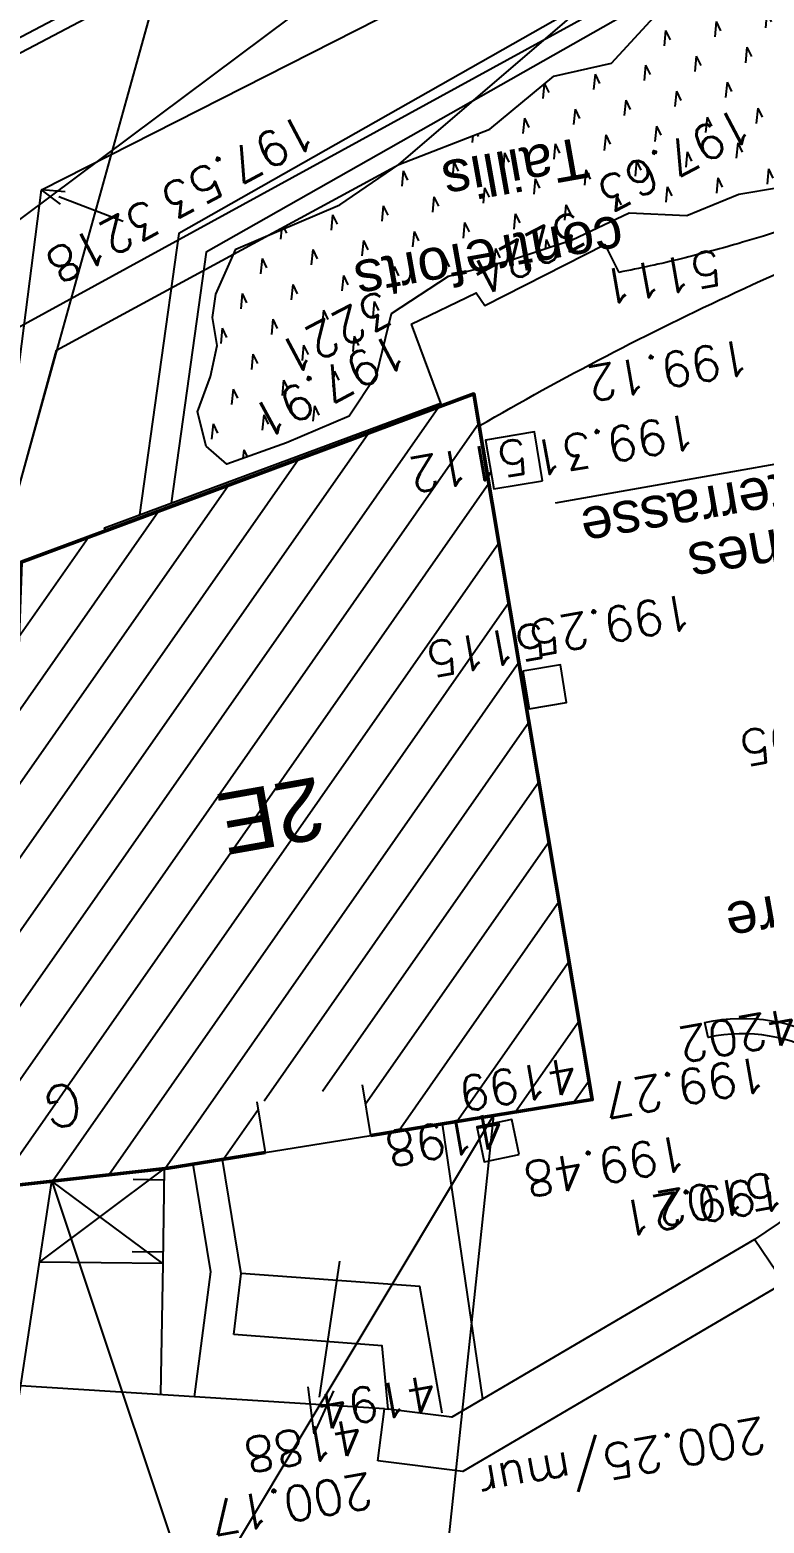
# Model space of a CAD drawing. Extents: x -2313930 to 3286427, y -3858277 to 2572692.
# Drawn here: x -225 to 489, y 7407 to 8860 of the extents above; entities that cross this region are included whole.
import ezdxf
from ezdxf.enums import TextEntityAlignment as Align
from ezdxf.lldxf.tags import DXFTag

# ---------------------------------------------------------------- set-up
doc = ezdxf.new("R2010")
doc.units = 0
for name, color, linetype, lineweight in [('_GAZELEC-RESERVATION 2', 132, 'Continuous', 18), ('Fond topo - BAT', 252, 'Continuous', 50), ('Fond topo - P', 252, 'Continuous', 50)]:
    doc.layers.add(name, color=color, linetype=linetype, lineweight=lineweight)
for name, color, linetype in [('EDF_SSL', 252, 'Texte-Electricite'), ('Fond topo - AFF', 252, 'Continuous'), ('Fond topo - ASS', 252, 'Continuous'), ('Fond topo - BAT_ANN', 252, 'Continuous'), ('Fond topo - BAT_DES', 252, 'Continuous'), ('Fond topo - BAT_HAC', 252, 'Continuous'), ('Fond topo - BAT_TXT', 252, 'Continuous'), ('Fond topo - CLO_MUR', 252, 'Continuous'), ('Fond topo - GAZ_TXT', 252, 'Continuous'), ('Fond topo - VEG', 252, 'Continuous'), ('Fond topo - VEG_TXT', 252, 'Continuous'), ('Fond topo - VOI_NOM', 252, 'Continuous'), ('Fond topo - Z_500', 252, 'Continuous'), ('GAZ_SSL', 252, 'Texte-GAZ'), ('prlm-VRD', 2, 'Continuous'), ('SA - EBC', 252, 'Continuous'), ('UNITAIRE SSL', 252, 'UNITAIRE')]:
    doc.layers.add(name, color=color, linetype=linetype)
for name, color, linetype, plot in [('Fond topo - N', 252, 'Continuous', False), ('Fond topo - NCACHE', 252, 'Continuous', False), ('Fond topo - ZCACHE', 252, 'Continuous', False)]:
    doc.layers.add(name, color=color, linetype=linetype, plot=plot)
doc.styles.add('2000_ARIAL', font='arial.ttf', dxfattribs={"height": 0.400000006})
doc.styles.add('Lignes', font='arial.ttf', dxfattribs={"height": 0.35})
doc.styles.add('SIMPLEX', font='simplex_.ttf', dxfattribs={"height": 1.25})
doc.styles.add('TP-C_Autocad_Standard', font='simplex_.ttf', dxfattribs={"height": 1})
tags = doc.linetypes.add('L16', pattern=[0.37500001490116125, 0.300000011920929, -0.07500000298023224]).pattern_tags.tags
tags[6:7] = [DXFTag(74, 4), DXFTag(75, 0), DXFTag(340, '0'), DXFTag(46, 0.0), DXFTag(50, 0.0), DXFTag(44, 0.0), DXFTag(45, 0.0)]
tags[4:5] = [DXFTag(74, 4), DXFTag(75, 0), DXFTag(340, '0'), DXFTag(46, 0.0), DXFTag(50, 0.0), DXFTag(44, 0.0), DXFTag(45, 0.0)]
tags = doc.linetypes.add('L8', pattern=[0.22500000894069674, 0.1500000059604645, -0.07500000298023224]).pattern_tags.tags
tags[6:7] = [DXFTag(74, 4), DXFTag(75, 0), DXFTag(340, '0'), DXFTag(46, 0.0), DXFTag(50, 0.0), DXFTag(44, 0.0), DXFTag(45, 0.0)]
tags[4:5] = [DXFTag(74, 4), DXFTag(75, 0), DXFTag(340, '0'), DXFTag(46, 0.0), DXFTag(50, 0.0), DXFTag(44, 0.0), DXFTag(45, 0.0)]
tags = doc.linetypes.add('Texte-BT', pattern='A,5,-0.25,["BT",Lignes,S=1,R=0,X=0,Y=-0.18],-1.25', length=6.5).pattern_tags.tags
tags[15:16] = [DXFTag(74, 4), DXFTag(75, 0), DXFTag(340, '0'), DXFTag(46, 0.0), DXFTag(50, 0.0), DXFTag(44, 0.0), DXFTag(45, 0.0)]
tags[4:5] = [DXFTag(74, 4), DXFTag(75, 0), DXFTag(340, '0'), DXFTag(46, 0.0), DXFTag(50, 0.0), DXFTag(44, 0.0), DXFTag(45, 0.0)]
tags = doc.linetypes.add('Texte-Electricite', pattern='A,5,-0.25,["ELEC",Lignes,S=1,R=0,X=0,Y=-0.18],-1.25', length=6.5).pattern_tags.tags
tags[15:16] = [DXFTag(74, 4), DXFTag(75, 0), DXFTag(340, '0'), DXFTag(46, 0.0), DXFTag(50, 0.0), DXFTag(44, 0.0), DXFTag(45, 0.0)]
tags[4:5] = [DXFTag(74, 4), DXFTag(75, 0), DXFTag(340, '0'), DXFTag(46, 0.0), DXFTag(50, 0.0), DXFTag(44, 0.0), DXFTag(45, 0.0)]
tags = doc.linetypes.add('Texte-GAZ', pattern='A,5,-0.25,["GAZ",Lignes,S=1,R=0,X=0,Y=-0.18],-1.25', length=6.5).pattern_tags.tags
tags[15:16] = [DXFTag(74, 4), DXFTag(75, 0), DXFTag(340, '0'), DXFTag(46, 0.0), DXFTag(50, 0.0), DXFTag(44, 0.0), DXFTag(45, 0.0)]
tags[4:5] = [DXFTag(74, 4), DXFTag(75, 0), DXFTag(340, '0'), DXFTag(46, 0.0), DXFTag(50, 0.0), DXFTag(44, 0.0), DXFTag(45, 0.0)]
tags = doc.linetypes.add('Texte-MT', pattern='A,5,-0.25,["MT",Lignes,S=1,R=0,X=0,Y=-0.18],-1.25', length=6.5).pattern_tags.tags
tags[15:16] = [DXFTag(74, 4), DXFTag(75, 0), DXFTag(340, '0'), DXFTag(46, 0.0), DXFTag(50, 0.0), DXFTag(44, 0.0), DXFTag(45, 0.0)]
tags[4:5] = [DXFTag(74, 4), DXFTag(75, 0), DXFTag(340, '0'), DXFTag(46, 0.0), DXFTag(50, 0.0), DXFTag(44, 0.0), DXFTag(45, 0.0)]
tags = doc.linetypes.add('UNITAIRE', pattern='A,0.25,-0.2000000029802322,0,-0.2000000029802322,0.25,-0.300000011920929,["UNI",TP-C_Autocad_Standard,S=0.1500000059604645,R=0,X=-0.1,Y=-0.05],-0.449999988079071', length=1.650000095367432).pattern_tags.tags
tags[23:24] = [DXFTag(74, 4), DXFTag(75, 0), DXFTag(340, '0'), DXFTag(46, 0.0), DXFTag(50, 0.0), DXFTag(44, 0.0), DXFTag(45, 0.0)]
tags[12:13] = [DXFTag(74, 4), DXFTag(75, 0), DXFTag(340, '0'), DXFTag(46, 0.0), DXFTag(50, 0.0), DXFTag(44, 0.0), DXFTag(45, 0.0)]
tags[10:11] = [DXFTag(74, 4), DXFTag(75, 0), DXFTag(340, '0'), DXFTag(46, 0.0), DXFTag(50, 0.0), DXFTag(44, 0.0), DXFTag(45, 0.0)]
tags[8:9] = [DXFTag(74, 4), DXFTag(75, 0), DXFTag(340, '0'), DXFTag(46, 0.0), DXFTag(50, 0.0), DXFTag(44, 0.0), DXFTag(45, 0.0)]
tags[6:7] = [DXFTag(74, 4), DXFTag(75, 0), DXFTag(340, '0'), DXFTag(46, 0.0), DXFTag(50, 0.0), DXFTag(44, 0.0), DXFTag(45, 0.0)]
tags[4:5] = [DXFTag(74, 4), DXFTag(75, 0), DXFTag(340, '0'), DXFTag(46, 0.0), DXFTag(50, 0.0), DXFTag(44, 0.0), DXFTag(45, 0.0)]

# ---------------------------------------------------------------- blocks, each defined once
blk = doc.blocks.new('AFF03')
at = {"ltscale": 2, "flags": 128}
blk.add_lwpolyline([(-0.5, -0.5), (0.5, -0.5), (0.5, 0.5), (-0.5, 0.5)], close=True, dxfattribs=at)
blk = doc.blocks.new('ASS02')
at = {"ltscale": 2, "flags": 128}
blk.add_lwpolyline([(0.499143, -0.5), (0.499143, 0.4991430000000001), (-0.5000000000000001, 0.4991430000000001), (-0.5000000000000001, -0.5)], close=True, dxfattribs=at)
blk = doc.blocks.new('ESC01')
at = {"ltscale": 2}
for p, q in [((1.338104, 0), (0, 0)), ((1.257547, 0.126415), (1.7, 0)), ((1.257547, -0.126415), (1.7, 0))]:
    blk.add_line(p, q, dxfattribs=at)
blk = doc.blocks.new('GAZ99')
at = {"style": 'SIMPLEX'}
blk.add_text('G', height=0.4, dxfattribs=at).set_placement((0, 0), align=Align.MIDDLE_CENTER)
blk = doc.blocks.new('PTOPO')
at = {"layer": 'Fond topo - NCACHE', "style": 'SIMPLEX'}
blk.add_attdef('MAT', text='', height=0.34, dxfattribs=at).set_placement((0.09999999986030161, -0.09999999962747097), align=Align.TOP_LEFT)
at = {"layer": 'Fond topo - ZCACHE', "style": 'SIMPLEX'}
blk.add_attdef('ALT', (0.09999999986030161, 0.09999999962747097), '', height=0.34, dxfattribs=at)
blk = doc.blocks.new('A$C1F970F0F')
at = {"layer": 'Fond topo - BAT_HAC'}
h = blk.add_hatch(dxfattribs=at)
h.set_pattern_fill('ANSI31*128', color=256, scale=12.9999995, angle=-10.72360141139323, style=0, pattern_type=2)
h.set_pattern_definition([(235.0656205306617, (9737.541003631788, 14762.77745620973), (33.8375912645085, -23.63562800874848), [])])
h.paths.add_polyline_path([(327.3282644802343, 7983.70008715122), (111.917576389003, 7948.772934319565), (103.9149807936597, 7998.128364327358), (1.255686533589369, 7981.482965652841), (9.258282185780217, 7932.127535444707), (-84.79176967225408, 7916.878057794142), (-243.6985149581653, 7899.242162999744), (-250.9852206335183, 7901.904301147083), (-246.3701216350516, 7988.801617907898), (-227.8364820571812, 8506.661930298194), (212.291666205809, 8670.329434790467)])
at = {"layer": 'Fond topo - VEG'}
h = blk.add_hatch(dxfattribs=at)
h.set_pattern_fill('LANDE2', color=256, scale=10.0000001, angle=-10.72360141139323, style=0, pattern_type=2)
h.set_pattern_definition([(264.5415095306616, (9750.971630015794, 14785.74238767628), (40.34504237996252, -84.24534251883888), [15.00000015, -78.40770928407707]), (264.5415095306616, (9731.59970288858, 14751.83474161739), (40.34504237996252, -84.24534251883888), [15.00000015, -78.40770928407707]), (264.5415095306616, (9712.227775744037, 14717.927095467), (40.34504237996252, -84.24534251883888), [15.00000015, -78.40770928407707]), (295.5897315306617, (9750.971630015794, 14785.74238767628), (49.23041195806751, 8.738798001327783), [10.0000001, -83.4077093340771]), (295.5897315306617, (9731.59970288858, 14751.83474161739), (49.23041195806751, 8.738798001327783), [10.0000001, -83.4077093340771]), (295.5897315306617, (9712.227775744037, 14717.927095467), (49.23041195806751, 8.738798001327783), [10.0000001, -83.4077093340771])])
h.paths.add_polyline_path([(402.3112610946278, 9053.760915252773), (467.0090992471012, 9087.424570366396), (507.8056451401558, 9101.086619201697), (553.8528710058147, 9091.750365369368), (582.6202307905187, 9071.175482231103), (595.4504581813117, 9028.510636241828), (609.5685951733576, 8998.331373440706), (631.7508805482298, 8965.497906214076), (652.8560764352111, 8945.31390825935), (650.2520582392016, 8913.917405658818), (632.9173511627416, 8889.82828364506), (589.0886175481537, 8876.795382116374), (546.9134431486123, 8877.480258685993), (469.8051911543507, 8864.37661047986), (419.153954237222, 8843.712231938292), (363.2524606420443, 8846.046328226019), (307.7425982917389, 8819.850155145812), (248.6620034991754, 8800.607864193345), (187.2800634416283, 8784.45912606413), (131.764137503774, 8748.171514346303), (117.2591372061879, 8688.39747468704), (91.01025159923552, 8648.718062970176), (30.20320767611634, 8622.748982781495), (-28.00976444200933, 8601.90972020209), (-48.04644723036586, 8619.365020503119), (-56.33789107739494, 8652.913243093468), (-43.74262154196617, 8687.250659616431), (-37.43992015670779, 8717.55282372527), (-41.69477333234227, 8744.81355041717), (-38.71674939766763, 8767.521436884825), (-19.03399232742504, 8811.288349233151), (81.96673904075237, 8854.314429886274), (139.2306060843939, 8893.662518143177), (227.7466465265452, 8928.052230497406), (289.8968977148595, 8979.357371094735), (346.0182111578333, 8992.237727327)])
at = {"layer": 'SA - EBC'}
h = blk.add_hatch(dxfattribs=at)
h.set_pattern_fill('_USER', color=256, scale=74.99999999999999, angle=-325.7236014113932, style=0, pattern_type=0)
h.set_pattern_definition([(34.27639858860678, (-277130161.1279894, -473864756.7787022), (-42.238928459823, 61.97477650275113), [])])
edge = h.paths.add_edge_path()
edge.add_line((5801.470568619522, -3162.013069131843), (4083.559282644929, -3271.123614088357))
edge.add_line((4083.559282644929, -3271.123614088356), (4014.481307725509, -3717.332461968055))
edge.add_line((4014.48130772551, -3717.332461968055), (3135.517961824245, -3810.19300101904))
edge.add_line((3135.517961824245, -3810.19300101904), (2274.245008604417, -3693.648081323564))
edge.add_line((2274.245008604417, -3693.648081323564), (1554.636776175834, -3420.099318784944))
edge.add_arc((2508.775769578408, -2315.674454232369), 1459.498372788833, 157.1868533427094, 229.1754823893534, ccw=False)
edge.add_arc((1966.013830892235, -2087.371785851423), 870.6752834691503, 94.3015183869224, 157.1868533106914, ccw=False)
edge.add_line((1900.708697991695, -1219.149067345796), (2859.239020416566, -1223.495634912559))
edge.add_arc((3100.860739749298, 1265.329539486049), 2500.526305395239, 264.4549516394795, 302.9422754293212)
edge.add_arc((4209.331858878893, -445.3369775435177), 462.1229708170858, 302.9422754305585, 376.8336969250394)
edge.add_arc((2214.122706379954, -1049.006753214115), 2546.655714682971, 16.8336969158998, 38.14703645440247)
edge.add_arc((3041.32627014761, -399.2990096244524), 1494.806919462396, 38.14703657403813, 72.97328584086019)
edge.add_line((3479.031970107599, 1029.988031775616), (2182.437305702805, 1414.38613606858))
edge.add_line((2182.437305702805, 1414.38613606858), (1056.590900019184, 1822.819186472099))
edge.add_arc((1766.412018482452, 3779.442320525911), 2081.398594438606, 212.7495497786225, 250.0603089288685, ccw=False)
edge.add_line((15.86575126143373, 2653.472571668582), (-104.0907319930869, 3091.26353710603))
edge.add_line((-104.0907319930869, 3091.26353710603), (-169.6986146466322, 3639.54836895815))
edge.add_line((-169.6986146466322, 3639.548368958149), (-35.58090533515337, 6158.014854826562))
edge.add_arc((-194.3533792400212, 7143.826589584332), 998.5156357593988, 279.1493507374978, 373.962283499627)
edge.add_arc((2392.201579171132, 7786.918955579627), 1666.786287877102, 172.6269749467245, 193.9622835974407, ccw=False)
edge.add_arc((-45.50651600643437, 8102.354993671941), 791.2455775503726, -7.373025019439765, 16.43829965925021)
edge.add_line((713.3969204091394, 8326.263765657093), (486.7428317772967, 9142.81155059313))
edge.add_line((486.7428317772967, 9142.811550593131), (1338.845530021721, 9564.23852196786))
edge.add_line((1338.845530021721, 9564.23852196786), (1632.623584095551, 8945.24637913095))
edge.add_line((1632.623584095551, 8945.246379130947), (1394.029444699765, 8829.874494032001))
edge.add_line((1394.029444699765, 8829.874494032001), (1731.997733793977, 8131.230781666551))
edge.add_arc((1233.216649704336, 7889.945865525577), 554.0766919865823, -19.640967550384175, 25.815335324856676, ccw=False)
edge.add_line((1755.055695752756, 7703.706797235046), (1558.214479468655, 6807.520788570679))
edge.add_line((1558.214479468655, 6807.52078857068), (1570.021725572625, 6609.158708993335))
edge.add_line((1570.021725572625, 6609.158708993335), (1852.913141606868, 5734.125706863067))
edge.add_line((1852.913141606869, 5734.125706863067), (2726.748207475315, 4020.986816292172))
edge.add_line((2726.748207475315, 4020.986816292172), (3802.352916265851, 4004.947770972833))
edge.add_arc((8355.58168857983, 5950.706307988518), 4951.552134169374, 203.138762427905, 230.8301436200186)
edge.add_arc((13583.66465597079, 12367.85935474512), 13228.79229856088, 230.8301435441083, 233.1638398044412)
edge.add_line((5652.622255943647, 1780.153648245416), (4998.697813068342, 1820.441475819727))
edge.add_line((4998.697813068342, 1820.441475819727), (4863.841220233488, 767.0816613875431))
edge.add_line((4863.841220233488, 767.0816613875434), (5595.355488733695, 631.185878681516))
edge.add_line((5595.355488733695, 631.1858786815158), (5852.747939948536, -2020.707044821664))
edge.add_line((5852.747939948536, -2020.707044821665), (5881.394298709887, -2966.563612924887))
edge.add_line((5881.394298709887, -2966.563612924887), (5801.470568619523, -3162.013069131842))
at = {"layer": 'EDF_SSL', "linetype": 'Texte-BT', "elevation": 9.999999999999998e-08, "flags": 128}
blk.add_lwpolyline([(-10355.65903211059, 43.80952892260893), (-10201.4030772041, 1251.685514822027), (-8720.280241838846, 5090.654580446419), (-8647.88838211094, 5140.669551381001), (-5813.541010319846, 5655.541528388557), (-5754.775129047494, 5632.363405789478), (-5714.151306698284, 5669.525972244278), (-2796.400100172239, 6190.043639552574), (-2733.176347276875, 6173.938624268192), (-2724.610103663505, 6234.621653891018), (-576.9868819294611, 8573.42365167172), (-522.7757441125186, 8575.296708000737), (1439.543237064798, 9649.961943709872), (1486.297190266059, 9780.607536286585), (3247.574149104787, 10693.56387743918), (3311.706751861017, 10686.95005152967), (3338.557006230488, 10734.01793882097), (5093.795445683761, 11622.80777854973), (5197.512327865115, 11601.77622754824)], dxfattribs=at)
at = {"layer": 'EDF_SSL', "linetype": 'Texte-MT', "elevation": 9.999999999999998e-08, "flags": 128}
blk.add_lwpolyline([(-10605.24755893916, -1087.243444949462), (-9871.024919901258, 5454.646601530631), (-9813.117681349795, 5614.486484857796), (-9256.616976485166, 5923.473242253717), (-8799.13613630993, 5646.609576042702), (-8267.576586649942, 5593.500203318741), (-5762.0770564726, 6081.872554389967), (-4183.597292868954, 6396.686264550111), (-3538.986020602817, 6692.687627343169), (-2824.138039855754, 6428.356494820026), (-615.9396546429546, 6802.884084155441), (-262.5046420332196, 8461.235250973023), (-193.4502564723132, 8712.902150223255), (139.2306060843939, 8893.662518143177), (555.9703724045021, 9251.5491897469), (1680.577767184984, 9828.549923444656)], dxfattribs=at)
at = {"layer": 'Fond topo - BAT', "ltscale": 2, "flags": 128}
blk.add_lwpolyline([(111.9175764236616, 7948.772934502576), (327.3282644802343, 7983.70008715122), (212.2916661489619, 8670.329434990808), (2.632434379380356, 8592.364861621802), (-227.8364820571812, 8506.661930298194), (-246.3701217265575, 7988.801617925226), (-250.9852206335183, 7901.904301147083), (-243.6985149581653, 7899.242162999744), (-84.79176967225408, 7916.878057794142), (9.25828222043856, 7932.127535627718)], dxfattribs=at)
at = {"layer": 'Fond topo - BAT_ANN', "ltscale": 2, "flags": 128}
for points in [[(-145.6619465023107, 8537.219623963563), (-146.7075802998218, 8540.031500570973), (1.586800547210942, 8595.176738046199), (179.8026997579741, 8661.448690339083)], [(1.255686533589369, 7981.482965652841), (9.258282185780217, 7932.127535444707), (111.917576389003, 7948.772934319565), (103.9149807936597, 7998.128364327358)], [(-340.8542018471107, 7013.701384476933), (231.4166734365224, 7968.148775199626)], [(181.3209898708769, 7960.026153218764), (220.7101829599671, 7692.279853313921)], [(-59.3678481239524, 7694.585577361362), (-43.60961232074578, 7816.266989632927), (-60.55996361686471, 7920.80705490801)], [(181.4502389591962, 7678.611514004223), (159.8462228071498, 7801.852250081251), (-14.02045649731008, 7814.657487255442), (-31.98306474184255, 7925.440574841004)], [(-88.76736036527063, 7916.436836090613), (-90.20084200716951, 7824.196359784674), (-210.1544786121542, 7825.424951698223)], [(-210.1544786468128, 7825.424951515211), (-88.76736036527063, 7916.436836090613)], [(-90.20084200716951, 7824.196359784674), (-198.1400144222559, 7904.298366774744)], [(-198.1400144222559, 7904.298366774744), (122.282900995564, 6942.842970544834)], [(-88.93828743887934, 7905.438162056206), (-118.9346654969947, 7905.904326745053)], [(-90.02991481986601, 7835.1950334184), (-120.0262928779814, 7835.661198107246)], [(-90.20084200716951, 7824.196359784674), (-92.43321358941307, 7696.653969636902)], [(-21.11780957623137, 7755.159848438672), (-14.02045649731008, 7814.657487255442)], [(128.9636794820087, 7682.570498232373), (123.137916474851, 7744.020453561128), (-21.11780957623137, 7755.159848438672)], [(125.4279320285634, 7683.025742422996), (-228.4733500002694, 7705.16391250473)]]:
    blk.add_lwpolyline(points, dxfattribs=at)
at = {"layer": 'Fond topo - BAT_ANN', "linetype": 'L16', "ltscale": 2, "flags": 128}
blk.add_lwpolyline([(231.4166734365224, 7968.148775199626), (122.282900995564, 6942.842970544834), (-340.8542018124522, 7013.701384659944)], dxfattribs=at)
at = {"layer": 'Fond topo - BAT_TXT', "ltscale": 2, "flags": 128}
blk.add_lwpolyline([(291.4840883573602, 8564.259580261063), (683.8468495523883, 8633.907157689704), (667.6161192759561, 8740.270807922263)], dxfattribs=at)
at = {"layer": 'Fond topo - CLO_MUR', "linetype": 'L16', "ltscale": 2, "flags": 128}
blk.add_lwpolyline([(5025.863311662313, 11428.88931358465), (4889.460420998565, 11695.94077227442, 0.4473470729667258), (4858.886594798165, 11703.98494727169), (4537.378986432597, 11534.53496351466), (3848.541729017476, 11170.01812326055), (2881.130925070296, 10658.77728242721), (2416.865636968988, 10414.71204952677), (1823.523044898893, 10101.29851431556), (833.3230814872522, 9578.303099459758), (307.6775940159844, 9300.014920130836), (-346.2211213998748, 8955.457983176035), (-348.5341102885664, 8954.134774798182)], format="xyb", dxfattribs=at)
at = {"layer": 'Fond topo - CLO_MUR', "ltscale": 2, "flags": 128}
for points in [[(5013.825255209256, 11422.77896469174), (4877.437909864564, 11689.79998837054, 0.4670975133110565), (4865.919644789434, 11692.43144885021), (4543.683351222046, 11522.59741292852), (3854.856025139035, 11158.0858281669), (2887.425667904645, 10646.83465197935), (2423.159229822375, 10402.76881448345), (1829.828384811742, 10089.36148399731), (839.627998774562, 9566.36584633135), (313.9825353927495, 9288.077672203526), (-339.9278280315693, 8943.514597832656), (-344.5537284656002, 8940.867922541265)], [(683.9696385643178, 8899.524383898452, -0.02128028314618147), (580.4550053925229, 8854.193911307604, -0.02128028314617755), (473.4617029592487, 8817.826834736996, -0.01164391607414323), (413.7169431145221, 8801.817698283721, -0.01164391607414144), (353.2916346947179, 8788.60744170513)], [(217.5035690292543, 8639.220679312979, -0.01153277436110533), (340.7339444674967, 8707.141614457098, -0.01153277436110653), (466.9652501989422, 8769.307813680987, -0.0115533932215109), (596.1617582009726, 8825.682282419493, -0.0115533932215109), (727.8245635271309, 8876.028326083544)], [(623.226572957115, 7934.336817863186, 0.3970092577604148), (439.9845187902147, 8044.169101524647), (436.7713415124429, 8058.820909910301, -0.3940040680040121), (637.1722809530651, 7940.115238034438)]]:
    blk.add_lwpolyline(points, format="xyb", dxfattribs=at)
for points in [[(543.336743348578, 9177.287630536717), (-74.74102844026606, 8826.507662397025), (-112.8269110303829, 8552.630477948744)], [(556.4510822363818, 9151.385572996543), (-47.98752176504945, 8808.346292235497), (-81.95120453282993, 8564.112020094672)], [(-93.45328552715591, 9073.242191819234), (-229.5991777643937, 8582.639166196475), (-266.6457452396749, 8513.441010924353)], [(151.2600182192846, 8738.204535075694), (214.3118974305942, 8768.612524185173), (222.8760907216686, 8756.39694305271), (339.5503084770028, 8815.660477212292), (353.2916346947179, 8788.60744170513)], [(151.2600182192846, 8738.204535075694), (180.8483335381559, 8658.636813640169)], [(-381.2521383326296, 6749.65676103315), (-340.2216383284203, 7017.835877759582), (-269.6854312959426, 7434.611889006173), (-198.1400144222559, 7904.298366774744)], [(519.1394249430053, 7870.65566873581), (719.2318304536994, 7574.472732733214), (822.4824991698953, 7421.637915772496), (500.4160095933172, 7239.963820554039), (384.3169772687958, 7074.850401696899), (188.4308500548716, 6810.802551008756), (0.5798629199462084, 6539.066643808767), (-88.58026027055757, 6326.214509946725), (-142.7078490926474, 6205.097443695904), (-55.41878287176155, 5822.905741660599), (56.86273404000667, 5466.869533712125), (18.71478529120554, 5454.838988762215), (-94.05395660041108, 5812.420150183839), (-184.6789873738051, 6209.218240743221), (-125.2918926080458, 6342.104091646322), (-34.69961089330423, 6558.375220360288), (155.9076240411105, 6834.098178715247), (351.8887674293962, 7098.274107906256), (474.2308859751139, 7272.26630274395), (763.6296702608437, 7435.512911793719), (685.2580226707453, 7551.52103603315), (485.1656171253927, 7847.703971852735)], [(519.1394249430053, 7870.65566873581), (485.1656171253927, 7847.703971852735)], [(485.1656171253927, 7847.703971852735), (190.6709637383185, 7674.625388349246), (128.9636794820087, 7682.570498232373)], [(513.7716876868157, 7805.360386042954), (201.4666533479945, 7621.814395288339), (118.9079359694554, 7632.386889236196)], [(118.9079359694554, 7632.386889236196), (125.427932063222, 7683.025742606007), (128.9636794820087, 7682.570498232373)]]:
    blk.add_lwpolyline(points, dxfattribs=at)
at = {"layer": 'Fond topo - VEG', "linetype": 'L8', "ltscale": 2, "flags": 128}
blk.add_lwpolyline([(402.3112610946278, 9053.760915252773), (467.0090992471012, 9087.424570366396), (507.8056451401558, 9101.086619201697), (553.8528710058147, 9091.750365369368), (582.6202307905187, 9071.175482231103), (595.4504581813117, 9028.510636241828), (609.5685951733576, 8998.331373440706), (631.7508805482298, 8965.497906214076), (652.8560764352111, 8945.31390825935), (650.2520582392016, 8913.917405658818), (632.9173511627416, 8889.82828364506), (589.0886175481537, 8876.795382116374), (546.9134431486123, 8877.480258685993), (469.8051911543507, 8864.37661047986), (419.153954237222, 8843.712231938292), (363.2524606420443, 8846.046328226019), (307.7425982917389, 8819.850155145812), (248.6620034991754, 8800.607864193345), (187.2800634416283, 8784.45912606413), (131.764137503774, 8748.171514346303), (117.2591372061879, 8688.39747468704), (91.01025159923552, 8648.718062970176), (30.20320767611634, 8622.748982781495), (-28.00976444200933, 8601.90972020209), (-48.04644723036586, 8619.365020503119), (-56.33789107739494, 8652.913243093468), (-43.74262154196617, 8687.250659616431), (-37.43992015670779, 8717.55282372527), (-41.69477333234227, 8744.81355041717), (-38.71674939766763, 8767.521436884825), (-19.03399232742504, 8811.288349233151), (81.96673904075237, 8854.314429886274), (139.2306060843939, 8893.662518143177), (227.7466465265452, 8928.052230497406), (289.8968977148595, 8979.357371094735), (346.0182111578333, 8992.237727327)], close=True, dxfattribs=at)
at = {"layer": 'GAZ_SSL', "linetype": 'Texte-GAZ', "elevation": 9.999999999999998e-08, "flags": 128}
blk.add_lwpolyline([(-10544.31541955609, 4849.463266287231), (-2844.361894995576, 6215.21841119217), (-619.059840477988, 6565.404650589751), (-558.7307695276991, 6580.824982418972), (-429.4804532838041, 7139.21704900553), (-208.0795472043819, 8868.909145672174), (360.6838398219811, 9157.908141542406), (425.0188701159018, 9327.634198507636), (4535.248673246207, 11485.07622468802), (4713.322312771974, 11477.46920417039), (5559.734467376861, 11914.17321717021), (6091.203610633145, 12178.61605624058), (6292.964946063797, 12126.43026770143), (6627.254129528154, 11179.86214373141), (7472.768662736402, 9124.4680223983), (7947.08689338462, 9062.48922912452), (8070.821797205262, 8793.497098507169), (8796.806101210752, 9110.108422938276), (9553.586430744355, 9252.290517349746)], dxfattribs=at)
at = {"layer": 'UNITAIRE SSL', "ltscale": 2, "elevation": 9.999999999999998e-08, "flags": 128}
blk.add_lwpolyline([(-11203.91773647134, 7315.685859797379), (-9597.069181515135, 5578.000029566199), (-4253.21502402568, 6800.480356718023), (-825.2436658591316, 8394.239986691146), (171.1164741383718, 9139.45160219944), (980.7416491537941, 9531.509848289672), (2024.282900487725, 10089.44453603433), (2846.979589107878, 10509.95143402664), (3831.564375096907, 11032.01955007647), (4688.744355396339, 11539.16604167907), (5726.983094904664, 12644.47229064644), (4820.214794965383, 13573.50486951124)], dxfattribs=at)
at = {"layer": 'Fond topo - AFF', "ltscale": 2, "zscale": 99.99999999999997}
for p, xscale, yscale, rotation in [((251.2790712272899, 8605.68126191469), 48.20000003984349, 48.20000003984349, 99.51089751777258), ((281.1066139293021, 8385.3086704863), 36.99999996990871, 36.99999996990871, 279.5108975082712)]:
    blk.add_blockref('AFF03', p, dxfattribs=dict(at, xscale=xscale, yscale=yscale, rotation=rotation))
at = {"layer": 'Fond topo - ASS', "ltscale": 2, "xscale": 34.7161328151003, "yscale": 34.7161328151003, "zscale": 99.99999999999997, "rotation": 11.82734061587158}
blk.add_blockref('ASS02', (235.702588679603, 7943.723509629266), dxfattribs=at)
at = {"layer": 'Fond topo - BAT_ANN', "ltscale": 2}
for p, xscale, yscale, zscale, rotation in [((-128.6971795730158, 8838.520994866261), 49.99999999999999, 49.99999999999999, 99.99999999999997, 159.0527885911973), ((82.02918002134925, 7826.614555397102), 100, 100, 100, 261.4545427626613)]:
    blk.add_blockref('ESC01', p, dxfattribs=dict(at, xscale=xscale, yscale=yscale, zscale=zscale, rotation=rotation))
at = {"layer": 'Fond topo - GAZ_TXT', "ltscale": 2, "xscale": 99.99999999999994, "yscale": 99.99999999999994, "zscale": 99.99999999999994, "rotation": 190.0656205306617}
blk.add_blockref('GAZ99', (-187.2748439166494, 7977.901001821346), dxfattribs=at)
at = {"layer": 'Fond topo - P', "ltscale": 2}
ref = blk.add_blockref('PTOPO', (-74.74102844026606, 8826.507662397025), dxfattribs=dict(at, xscale=100, yscale=100, zscale=100, rotation=207.9012065905921))
ref.add_attrib('MAT', '3218', dxfattribs={"layer": 'Fond topo - N', "color": 0, "ltscale": 2, "height": 33.99999999999999, "rotation": 207.9012065596845, "style": 'SIMPLEX'}).set_placement((-88.2580704030172, 8830.665735978939), align=Align.TOP_LEFT)
ref.add_attrib('ALT', '197.53', (46.55202995541049, 8944.387146319483), dxfattribs={"layer": 'Fond topo - Z_500', "color": 0, "ltscale": 2, "height": 33.99999999999999, "rotation": 207.9012065596845, "style": 'SIMPLEX'})
ref = blk.add_blockref('PTOPO', (339.5503084770028, 8815.660477212292), dxfattribs=dict(at, xscale=100, yscale=100, zscale=100, rotation=207.9012065905921))
ref.add_attrib('MAT', '3224', dxfattribs={"layer": 'Fond topo - N', "color": 0, "ltscale": 2, "height": 33.99999999999999, "rotation": 207.9012065596845, "style": 'SIMPLEX'}).set_placement((326.0332664740461, 8819.818550707032), align=Align.TOP_LEFT)
ref.add_attrib('ALT', '197.63', (470.766451759851, 8951.003886618244), dxfattribs={"layer": 'Fond topo - Z_500', "color": 0, "ltscale": 2, "height": 33.99999999999999, "rotation": 207.9012065596845, "style": 'SIMPLEX'})
ref = blk.add_blockref('PTOPO', (466.9652501989422, 8769.307813680987), dxfattribs=dict(at, xscale=99.99999999999994, yscale=99.99999999999994, zscale=99.99999999999994, rotation=190.0656205306617))
ref.add_attrib('MAT', '5111', dxfattribs={"layer": 'Fond topo - N', "color": 0, "ltscale": 2, "height": 33.99999999999999, "rotation": 190.0656204987762, "style": 'SIMPLEX'}).set_placement((455.3714083670422, 8777.406136431347), align=Align.TOP_LEFT)
ref.add_attrib('ALT', '199.12', (477.4817641410507, 8724.077329403155), dxfattribs={"layer": 'Fond topo - Z_500', "color": 0, "ltscale": 2, "height": 33.99999999999999, "rotation": 190.0656204987762, "style": 'SIMPLEX'})
ref = blk.add_blockref('PTOPO', (151.2600182192846, 8738.204535075694), dxfattribs=dict(at, xscale=100, yscale=100, zscale=100, rotation=207.9012065905921))
ref.add_attrib('MAT', '3221', dxfattribs={"layer": 'Fond topo - N', "color": 0, "ltscale": 2, "height": 33.99999999999999, "rotation": 207.9012065596845, "style": 'SIMPLEX'}).set_placement((137.7429762218753, 8742.362608474597), align=Align.TOP_LEFT)
ref.add_attrib('ALT', '197.91', (135.0210326141355, 8730.982595302696), dxfattribs={"layer": 'Fond topo - Z_500', "color": 0, "ltscale": 2, "height": 33.99999999999999, "rotation": 207.9012065596845, "style": 'SIMPLEX'})
ref = blk.add_blockref('PTOPO', (279.0299654297571, 8585.894703886712), dxfattribs=dict(at, xscale=99.99999999999994, yscale=99.99999999999994, zscale=99.99999999999994, rotation=190.0656205306617))
ref.add_attrib('MAT', '5112', dxfattribs={"layer": 'Fond topo - N', "color": 0, "ltscale": 2, "height": 33.99999999999999, "rotation": 190.0656204987762, "style": 'SIMPLEX'}).set_placement((267.4361235805279, 8593.993026545564), align=Align.TOP_LEFT)
ref.add_attrib('ALT', '199.31', (424.9115357587675, 8651.707056648143), dxfattribs={"layer": 'Fond topo - Z_500', "color": 0, "ltscale": 2, "height": 33.99999999999999, "rotation": 190.0656204987762, "style": 'SIMPLEX'})
ref = blk.add_blockref('PTOPO', (296.2954651852463, 8406.6112239111), dxfattribs=dict(at, xscale=99.99999999999994, yscale=99.99999999999994, zscale=99.99999999999994, rotation=190.0656205306617))
ref.add_attrib('MAT', '5115', dxfattribs={"layer": 'Fond topo - N', "color": 0, "ltscale": 2, "height": 33.99999999999999, "rotation": 190.0656204987762, "style": 'SIMPLEX'}).set_placement((284.7016233533466, 8414.70954666146), align=Align.TOP_LEFT)
ref.add_attrib('ALT', '199.25', (421.7105724632277, 8476.354968837897), dxfattribs={"layer": 'Fond topo - Z_500', "color": 0, "ltscale": 2, "height": 33.99999999999999, "rotation": 190.0656204987762, "style": 'SIMPLEX'})
ref = blk.add_blockref('PTOPO', (646.411734329092, 8333.501746760887), dxfattribs=dict(at, xscale=99.99999999999994, yscale=99.99999999999994, zscale=99.99999999999994, rotation=190.0656205306617))
ref.add_attrib('MAT', '5104', dxfattribs={"layer": 'Fond topo - N', "color": 0, "ltscale": 2, "height": 33.99999999999999, "rotation": 190.0656204987762, "style": 'SIMPLEX'}).set_placement((634.8178924971922, 8341.600069511245), align=Align.TOP_LEFT)
ref.add_attrib('ALT', '199.05', (626.3461175559728, 8369.39445968529), dxfattribs={"layer": 'Fond topo - Z_500', "color": 0, "ltscale": 2, "height": 33.99999999999999, "rotation": 190.0656204987762, "style": 'SIMPLEX'})
ref = blk.add_blockref('PTOPO', (540.7432164082546, 8031.636120547913), dxfattribs=dict(at, xscale=99.99999999999994, yscale=99.99999999999994, zscale=99.99999999999994, rotation=190.0656205306617))
ref.add_attrib('MAT', '4202', dxfattribs={"layer": 'Fond topo - N', "color": 0, "ltscale": 2, "height": 33.99999999999999, "rotation": 190.0656204987762, "style": 'SIMPLEX'}).set_placement((529.1493745416963, 8039.734443115261), align=Align.TOP_LEFT)
ref.add_attrib('ALT', '199.17', (710.2946101425774, 8101.8259107542), dxfattribs={"layer": 'Fond topo - Z_500', "color": 0, "ltscale": 2, "height": 33.99999999999999, "rotation": 190.0656204987762, "style": 'SIMPLEX'})
ref = blk.add_blockref('PTOPO', (327.3282644802343, 7983.70008715122), dxfattribs=dict(at, xscale=99.99999999999994, yscale=99.99999999999994, zscale=99.99999999999994, rotation=190.0656205306617))
ref.add_attrib('MAT', '4199', dxfattribs={"layer": 'Fond topo - N', "color": 0, "ltscale": 2, "height": 33.99999999999999, "rotation": 190.0656204987762, "style": 'SIMPLEX'}).set_placement((315.7344226483347, 7991.798409901579), align=Align.TOP_LEFT)
ref.add_attrib('ALT', '199.27', (493.3527963261631, 8026.333509728533), dxfattribs={"layer": 'Fond topo - Z_500', "color": 0, "ltscale": 2, "height": 33.99999999999999, "rotation": 190.0656204987762, "style": 'SIMPLEX'})
ref = blk.add_blockref('PTOPO', (256.2499016607023, 7930.291723553049), dxfattribs=dict(at, xscale=99.99999999999994, yscale=99.99999999999994, zscale=99.99999999999994, rotation=190.0656205306617))
ref.add_attrib('MAT', '4198', dxfattribs={"layer": 'Fond topo - N', "color": 0, "ltscale": 2, "height": 33.99999999999999, "rotation": 190.0656204987762, "style": 'SIMPLEX'}).set_placement((244.6560598516792, 7938.390046299076), align=Align.TOP_LEFT)
ref.add_attrib('ALT', '199.48', (416.3586889691094, 7949.739408838498), dxfattribs={"layer": 'Fond topo - Z_500', "color": 0, "ltscale": 2, "height": 33.99999999999999, "rotation": 190.0656204987762, "style": 'SIMPLEX'})
ref = blk.add_blockref('PTOPO', (519.4749931284331, 7871.682433923926), dxfattribs=dict(at, xscale=99.99999999999994, yscale=99.99999999999994, zscale=99.99999999999994, rotation=190.0656205306617))
ref.add_attrib('MAT', '5102', dxfattribs={"layer": 'Fond topo - N', "color": 0, "ltscale": 2, "height": 33.99999999999999, "rotation": 190.0656204987762, "style": 'SIMPLEX'}).set_placement((507.881151279204, 7879.780756582779), align=Align.TOP_LEFT)
ref.add_attrib('ALT', '199.21', (511.4561096074525, 7911.839677956723), dxfattribs={"layer": 'Fond topo - Z_500', "color": 0, "ltscale": 2, "height": 33.99999999999999, "rotation": 190.0656204987762, "style": 'SIMPLEX'})
ref = blk.add_blockref('PTOPO', (190.6709637383185, 7674.625388349246), dxfattribs=dict(at, xscale=99.99999999999999, yscale=99.99999999999999, zscale=99.99999999999999, rotation=190.0656205306616))
ref.add_attrib('MAT', '4194', dxfattribs={"layer": 'Fond topo - N', "color": 0, "ltscale": 2, "height": 33.99999999999999, "rotation": 190.0656204987762, "style": 'SIMPLEX'}).set_placement((179.0771219064188, 7682.723711099605), align=Align.TOP_LEFT)
ref.add_attrib('ALT', '200.25/mur', (493.1167037166905, 7675.010059747972), dxfattribs={"layer": 'Fond topo - Z_500', "color": 0, "ltscale": 2, "height": 33.99999999999999, "rotation": 190.0656204987762, "style": 'SIMPLEX'})
ref = blk.add_blockref('PTOPO', (118.9079359694554, 7632.386889236196), dxfattribs=dict(at, xscale=99.99999999999994, yscale=99.99999999999994, zscale=99.99999999999994, rotation=190.0656205306617))
ref.add_attrib('MAT', '4188', dxfattribs={"layer": 'Fond topo - N', "color": 0, "ltscale": 2, "height": 33.99999999999999, "rotation": 190.0656204987762, "style": 'SIMPLEX'}).set_placement((107.3140941375557, 7640.485211986555), align=Align.TOP_LEFT)
ref.add_attrib('ALT', '200.17', (110.8096132234286, 7620.793047427172), dxfattribs={"layer": 'Fond topo - Z_500', "color": 0, "ltscale": 2, "height": 33.99999999999999, "rotation": 190.0656204987762, "style": 'SIMPLEX'})
at = {"layer": 'Fond topo - BAT_DES', "style": '2000_ARIAL'}
blk.add_text('2E', height=60, rotation=190.0656205486628, dxfattribs=at).set_placement((60.3543115154082, 8298.217177993361))
at = {"layer": 'Fond topo - BAT_TXT', "style": '2000_ARIAL'}
for s, p in [('contreforts', (353.7052349534056, 8844.669417444877)), ('sous  terrasse', (659.1659688057698, 8619.439650734865)), ('niches', (577.2769391981286, 8551.749816094472)), ('supérieure', (714.5161906705789, 8220.006837932493))]:
    blk.add_text(s, height=39.99999999999999, rotation=190.0656205486628, dxfattribs=at).set_placement(p)
at = {"layer": 'Fond topo - VEG_TXT', "style": '2000_ARIAL'}
blk.add_text('Taillis', height=39.99999999999999, rotation=190.0656205035111, dxfattribs=at).set_placement((319.6180966856052, 8920.748659180012))
at = {"layer": 'Fond topo - VOI_NOM', "style": '2000_ARIAL'}
blk.add_text('Chemin  du  Grapillon', height=79.99999999999999, rotation=206.9576663054685, dxfattribs=at).set_placement((-227.7012478560271, 9319.725379095222))

msp = doc.modelspace()

# ---------------------------------------------------------------- linework, layer by layer
at = {"layer": '_GAZELEC-RESERVATION 2'}
msp.add_circle((486248.4803309143, -227485.9628347494), 2800178.148749841, dxfattribs=at)

# ---------------------------------------------------------------- block references
at = {"layer": 'prlm-VRD'}
msp.add_blockref('A$C1F970F0F', (-5.729869075061288, -165.0016201740946), dxfattribs=at)

doc.saveas('drawing.dxf')
